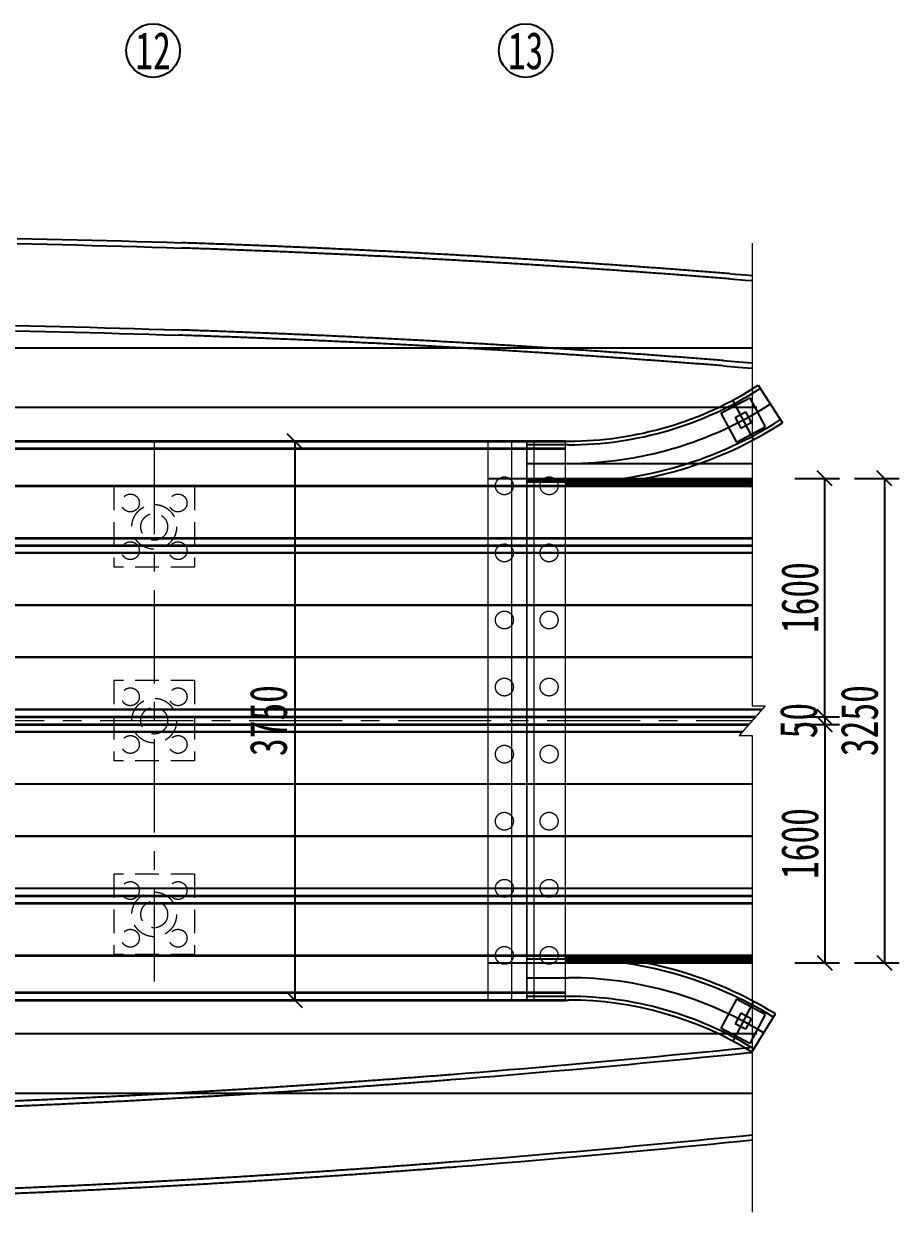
# Model space of a CAD drawing. Extents: x -2611510 to 954358, y -247163 to 181535.
# Drawn here: x 463527 to 522278, y -77037 to 2691 of the extents above; entities that cross this region are included whole.
import ezdxf
from ezdxf.enums import TextEntityAlignment as Align

# ---------------------------------------------------------------- set-up
doc = ezdxf.new("R2010")
doc.units = 0
for name, pattern in [('6--9', [15, 6, -9]), ('CENTER', [2, 1.25, -0.25, 0.25, -0.25]), ('DASH', [0.35, 0.25, -0.1]), ('DASH1T', [3, 2, -1]), ('DASHED2', [9.525, 6.35, -3.175]), ('HIDDEN', [9.525, 6.35, -3.175])]:
    doc.linetypes.add(name, pattern=pattern)
doc.layers.get('Defpoints').update_dxf_attribs({"color": 8})
for name, color, linetype in [('0-挡土墙标注', 150, 'Continuous'), ('_平面辅助线', 7, 'Continuous'), ('地铁', 4, 'Continuous'), ('坡道桥', 2, 'Continuous'), ('标志标线', 7, 'Continuous'), ('道路偏置线', 3, 'Continuous')]:
    doc.layers.add(name, color=color, linetype=linetype)
for name, color, linetype, lineweight in [('文字', 7, 'Continuous', 15), ('标注', 3, 'Continuous', 18), ('桥 中心线', 5, 'CENTER', 15), ('虚线', 6, 'HIDDEN', 15)]:
    doc.layers.add(name, color=color, linetype=linetype, lineweight=lineweight)
doc.styles.get("Standard").update_dxf_attribs({"font": '仿宋_GB2312.TTF', "width": 0.7})
doc.styles.add('仿宋字', font='仿宋_GB2312.TTF', dxfattribs={"width": 0.7})
doc.dimstyles.new('750', dxfattribs={"dimscale": 0, "dimtxt": 2.5, "dimasz": 1, "dimexe": 1, "dimexo": 1, "dimgap": 0, "dimtad": 0, "dimdec": 0, "dimlfac": 0.1, "dimrnd": 0.1, "dimzin": 12, "dimdsep": 46, "dimtxsty": '仿宋字', "dimblk": 'OBLIQUE', "dimcen": -1, "dimclrd": 256, "dimclre": 256, "dimclrt": 256, "dimadec": 4, "dimazin": 0, "dimtp": 2, "dimtm": 3, "dimtfac": 0.5, "dimtdec": 0, "dimtmove": 2, "dimatfit": 3, "dimldrblk": 'OBLIQUE', "dimfxl": 3, "dimfxlon": 1, "dimtvp": 0.7, "dimtolj": 1, "dimtzin": 12, "dimarcsym": 0})

# ---------------------------------------------------------------- blocks, each defined once
blk = doc.blocks.new('桥台')
at = {"layer": '虚线', "linetype": 'DASH1T', "ltscale": 1000}
for p, q in [((-18.902, -1.01, 0), (-18.464, 4.171, 0)), ((18.902, 1.01, 0), (-18.464, 4.171, 0)), ((-18.143, 2.037, 0), (-17.974, 4.03, 0)), ((18.725, -1.082, 0), (-18.641, 2.079, 0)), ((-18.683, 1.581), (18.683, -1.581)), ((18.683, -1.581, 0), (-18.683, 1.581, 0)), ((18.227, -1.04, 0), (18.404, 1.052, 0)), ((18.464, -4.171, 0), (18.902, 1.01, 0)), ((18.599, -2.577, 0), (-18.768, 0.584, 0)), ((18.464, -4.171, 0), (-18.902, -1.01, 0))]:
    blk.add_line(p, q, dxfattribs=at)
for centre in [(-15.568, 2.822, 0), (-11.084, 2.443, 0), (-6.6, 2.064, 0), (-2.116, 1.684, 0), (2.368, 1.305, 0), (6.852, 0.926, 0), (11.336, 0.546, 0), (-15.82, -0.167, 0), (-11.336, -0.546, 0), (15.82, 0.167, 0), (-6.852, -0.926, 0), (-2.368, -1.305, 0), (2.116, -1.684, 0), (6.6, -2.064, 0), (11.083, -2.443, 0), (15.567, -2.822, 0)]:
    blk.add_circle(centre, 0.6, dxfattribs=at)
blk = doc.blocks.new('天津2000地铁')
at = {"layer": '地铁', "color": 8, "linetype": 'DASH', "ltscale": 10000}
for p, q in [((-1.782, 39.809), (-1.711, 40.238)), ((-1.437, 39.752), (-1.361, 40.209)), ((-1.946, 38.819), (-1.782, 39.809)), ((-1.601, 38.762), (-1.437, 39.752)), ((3.989, 38.85), (4.139, 39.75)), ((4.334, 38.792), (4.489, 39.721)), ((3.826, 37.867), (3.989, 38.85)), ((4.171, 37.81), (4.334, 38.792)), ((49.887, 35.492), (49.88, 35.933)), ((50.237, 35.497), (50.23, 35.904)), ((49.901, 34.494), (49.887, 35.492)), ((50.251, 34.499), (50.237, 35.497)), ((55.75, 34.574), (55.738, 35.445)), ((56.1, 34.579), (56.088, 35.415)), ((49.915, 33.497), (49.901, 34.494)), ((50.265, 33.502), (50.251, 34.499)), ((55.764, 33.572), (55.75, 34.574)), ((56.114, 33.576), (56.1, 34.579)), ((49.927, 32.5), (49.915, 33.497)), ((50.277, 32.504), (50.265, 33.502)), ((55.777, 32.57), (55.764, 33.572)), ((56.127, 32.574), (56.114, 33.576)), ((49.939, 31.503), (49.927, 32.5)), ((50.289, 31.507), (50.277, 32.504)), ((55.789, 31.567), (55.777, 32.57)), ((56.139, 31.571), (56.127, 32.574)), ((49.95, 30.506), (49.939, 31.503)), ((50.3, 30.509), (50.289, 31.507)), ((55.8, 30.565), (55.789, 31.567)), ((56.15, 30.568), (56.139, 31.571)), ((49.96, 29.508), (49.95, 30.506)), ((50.31, 29.512), (50.3, 30.509)), ((55.81, 29.562), (55.8, 30.565)), ((56.16, 29.566), (56.15, 30.568)), ((49.97, 28.511), (49.96, 29.508)), ((50.32, 28.514), (50.31, 29.512)), ((55.819, 28.56), (55.81, 29.562)), ((56.169, 28.563), (56.16, 29.566)), ((49.978, 27.515), (49.97, 28.511)), ((50.328, 27.517), (50.32, 28.514)), ((55.828, 27.557), (55.819, 28.56)), ((56.178, 27.56), (56.169, 28.563)), ((49.985, 26.516), (49.978, 27.515)), ((50.335, 26.519), (50.328, 27.517)), ((55.835, 26.557), (55.828, 27.557)), ((56.185, 26.56), (56.178, 27.56)), ((49.991, 25.519), (49.985, 26.516)), ((50.341, 25.521), (50.335, 26.518)), ((55.841, 25.553), (55.835, 26.554)), ((56.191, 25.555), (56.185, 26.557)), ((49.997, 24.522), (49.991, 25.519)), ((50.347, 24.524), (50.341, 25.521)), ((55.847, 24.55), (55.841, 25.553)), ((56.197, 24.552), (56.191, 25.555)), ((50.001, 23.526), (49.997, 24.522)), ((50.351, 23.527), (50.347, 24.524)), ((55.851, 23.547), (55.847, 24.55)), ((56.201, 23.549), (56.197, 24.552)), ((50.004, 22.529), (50.001, 23.526)), ((50.354, 22.53), (50.351, 23.527)), ((55.854, 22.544), (55.851, 23.547)), ((56.204, 22.545), (56.201, 23.549)), ((50.006, 21.533), (50.004, 22.529)), ((50.356, 21.533), (50.354, 22.53)), ((55.856, 21.541), (55.854, 22.544)), ((56.206, 21.542), (56.204, 22.545)), ((50.007, 20.536), (50.006, 21.533)), ((50.357, 20.536), (50.356, 21.533)), ((55.857, 20.538), (55.856, 21.541)), ((56.207, 20.538), (56.206, 21.542)), ((50.007, 19.54), (50.007, 20.536)), ((50.357, 19.539), (50.357, 20.536)), ((55.857, 19.535), (55.857, 20.538)), ((56.207, 19.535), (56.207, 20.538)), ((50.005, 18.543), (50.007, 19.54)), ((50.355, 18.543), (50.357, 19.539)), ((55.855, 18.532), (55.857, 19.535)), ((56.205, 18.531), (56.207, 19.535)), ((50.003, 17.547), (50.005, 18.543)), ((50.353, 17.546), (50.355, 18.543)), ((55.853, 17.529), (55.855, 18.532)), ((56.203, 17.527), (56.205, 18.531)), ((49.999, 16.551), (50.003, 17.547)), ((50.349, 16.549), (50.353, 17.546)), ((55.849, 16.525), (55.853, 17.529)), ((56.199, 16.524), (56.203, 17.527)), ((49.994, 15.555), (49.999, 16.551)), ((50.344, 15.553), (50.349, 16.549)), ((55.844, 15.522), (55.849, 16.525)), ((56.194, 15.52), (56.199, 16.524)), ((-7.232, 1.299), (-7.115, 2.294)), ((-6.885, 1.258), (-6.768, 2.253)), ((-1.422, 0.62), (-1.305, 1.611)), ((-7.348, 0.302), (-7.232, 1.299)), ((-7.001, 0.262), (-6.885, 1.258)), ((-1.074, 0.579), (-0.958, 1.57)), ((-7.463, -0.695), (-7.348, 0.302)), ((-7.115, -0.735), (-7.001, 0.262)), ((-1.537, -0.37), (-1.422, 0.62)), ((-1.189, -0.411), (-1.074, 0.579)), ((-7.576, -1.692), (-7.463, -0.695)), ((-7.229, -1.732), (-7.115, -0.735)), ((-1.651, -1.361), (-1.537, -0.37)), ((-1.303, -1.4), (-1.189, -0.411)), ((-1.764, -2.351), (-1.651, -1.361)), ((-1.416, -2.39), (-1.303, -1.4)), ((-7.689, -2.69), (-7.576, -1.692)), ((-7.341, -2.729), (-7.229, -1.732)), ((-1.875, -3.342), (-1.764, -2.351)), ((-1.527, -3.381), (-1.416, -2.39)), ((-7.8, -3.687), (-7.689, -2.69)), ((-7.452, -3.726), (-7.341, -2.729)), ((-7.91, -4.684), (-7.8, -3.687)), ((-7.562, -4.723), (-7.452, -3.726)), ((-1.986, -4.332), (-1.875, -3.342)), ((-1.638, -4.371), (-1.527, -3.381)), ((-8.019, -5.682), (-7.91, -4.684)), ((-7.671, -5.72), (-7.562, -4.723)), ((-2.095, -5.323), (-1.986, -4.332)), ((-1.747, -5.361), (-1.638, -4.371)), ((-2.204, -6.314), (-2.095, -5.323)), ((-1.856, -6.352), (-1.747, -5.361)), ((-8.127, -6.679), (-8.019, -5.682)), ((-7.779, -6.717), (-7.671, -5.72)), ((-2.311, -7.306), (-2.204, -6.314)), ((-1.963, -7.343), (-1.856, -6.352)), ((-8.234, -7.677), (-8.127, -6.679)), ((-7.886, -7.714), (-7.779, -6.717)), ((-8.34, -8.676), (-8.234, -7.677)), ((-7.992, -8.712), (-7.886, -7.714)), ((-2.417, -8.297), (-2.311, -7.306)), ((-2.069, -8.334), (-1.963, -7.343)), ((-2.522, -9.287), (-2.417, -8.297)), ((-2.174, -9.324), (-2.069, -8.334))]:
    blk.add_line(p, q, dxfattribs=at)
for centre, radius, start, end in [((790.478, -91.952), 803.142, 170.629104, 173.260987), ((790.473, -91.952), 802.787, 170.629096, 173.26098), ((790.399, -91.941), 797.213, 170.628972, 173.260856), ((790.395, -91.941), 796.858, 170.628964, 173.260848), ((49.985, 26.516), 0.35, 0.3598, 0.4171), ((53.085, 26.537), 2.75, 0.3598, 0.41709), ((53.085, 26.537), 3.1, 0.3598, 0.41709), ((-746.849, 20.009), 796.856, 357.200074, 359.679697), ((-746.854, 20.009), 797.211, 357.200066, 359.679689), ((-746.933, 20.012), 802.789, 357.199942, 359.679565), ((-746.938, 20.012), 803.144, 357.199934, 359.679557)]:
    blk.add_arc(centre, radius, start, end, dxfattribs=at)
blk = doc.blocks.new('左坡道')
at = {"layer": '坡道桥'}
for p, q in [((16.416, -13.595), (19.065, -12.187)), ((17.211, -14.223), (19.234, -13.359)), ((20.098, -15.382, 0), (19.234, -13.359, 0)), ((18.075, -16.246), (17.211, -14.223, 0)), ((18.13, -14.592), (18.865, -14.278, 0)), ((19.18, -15.013, 0), (18.865, -14.278, 0)), ((18.444, -15.328, 0), (18.13, -14.592, 0)), ((18.444, -15.328), (19.18, -15.013)), ((18.075, -16.246), (20.098, -15.382)), ((18.658, -31.584), (19.08, -26.602)), ((19.329, -26.623), (19.093, -29.413)), ((21.434, -29.611, 0), (21.67, -26.821, 0)), ((21.82, -26.834), (21.584, -29.624)), ((21.833, -29.645), (22.069, -26.855))]:
    blk.add_line(p, q, dxfattribs=at)
at = {"layer": '坡道桥', "color": 2}
blk.add_line((17.275, -15.392), (20.034, -14.214), dxfattribs=at)
at = {"layer": '坡道桥', "color": 4}
blk.add_line((20.338, -29.519), (20.574, -26.729), dxfattribs=at)
at = {"layer": '坡道桥'}
for radius in [26.25, 26.5, 23.75, 23.5]:
    blk.add_arc((-4.337, -24.621), radius, 355.1642, 27.98174, dxfattribs=at)
at = {"layer": '坡道桥', "color": 2}
blk.add_arc((-4.337, -24.621), 25, 355.16395, 27.98174, dxfattribs=at)
blk = doc.blocks.new('右坡道')
blk.add_line((-18.908, -9.546), (-21.322, -7.764))
at = {"layer": '坡道桥'}
for p, q in [((-21.344, -8.438, 0), (-22.536, -10.288, 0)), ((-21.344, -8.438, 0), (-19.495, -9.63, 0)), ((-21.135, -9.406, 0), (-21.568, -10.078, 0)), ((-21.135, -9.406, 0), (-20.462, -9.839, 0)), ((-22.536, -10.288, 0), (-20.686, -11.479, 0)), ((-21.568, -10.078, 0), (-20.895, -10.512, 0)), ((-20.462, -9.839, 0), (-20.895, -10.512, 0)), ((-19.495, -9.63, 0), (-20.686, -11.479, 0)), ((-26.642, -24.056), (-26.406, -21.266)), ((-26.157, -21.287), (-26.393, -24.077)), ((-25.147, -24.183, 0), (-24.911, -21.393, 0)), ((-23.665, -21.498), (-23.902, -24.288)), ((-23.838, -26.501), (-23.416, -21.519))]:
    blk.add_line(p, q, dxfattribs=at)
at = {"layer": '坡道桥', "color": 2}
blk.add_line((-22.276, -9.146, 0), (-19.754, -10.771, 0), dxfattribs=at)
at = {"layer": '坡道桥'}
for radius in [26.5, 26.25, 23.75, 23.5]:
    blk.add_arc((0, -23.5), radius, 143.57314, 175.1642, dxfattribs=at)
at = {"layer": '坡道桥', "color": 2}
blk.add_arc((0, -23.5, 0), 25, 143.57314, 175.16446, dxfattribs=at)
blk = doc.blocks.new('_Oblique')
at = {"color": 0, "linetype": 'ByBlock', "lineweight": -2}
blk.add_line((-0.5, -0.5), (0.5, 0.5), dxfattribs=at)
blk = doc.blocks.new('*D195')
at = {"layer": 'Defpoints', "color": 0, "transparency": 16777216}
for p in [(514278, -27807), (517278, -27807), (513881, -43807)]:
    blk.add_point(p, dxfattribs=at)
at = {"layer": '标注', "lineweight": -2, "transparency": 16777216}
for p, q in [((515278, -27807), (518278, -27807)), ((517278, -43807), (517278, -27807)), ((515278, -43807), (518278, -43807))]:
    blk.add_line(p, q, dxfattribs=at)
at = {"layer": '标注', "lineweight": -2, "transparency": 16777216, "xscale": 1000.0000020837, "yscale": 1000.0000020837, "zscale": 1000.0000020837}
for p, rotation in [((517278, -27807), 90), ((517278, -43807), 270)]:
    blk.add_blockref('_Oblique', p, dxfattribs=dict(at, rotation=rotation))
at = {"layer": '标注', "transparency": 16777216, "insert": (515613, -35807), "char_height": 2500, "attachment_point": 5, "rotation": 90, "style": '仿宋字'}
blk.add_mtext('\\A1;1600', dxfattribs=at)
blk = doc.blocks.new('*D196')
at = {"layer": 'Defpoints', "color": 0, "transparency": 16777216}
for p in [(513881, -43807), (513893, -44307), (517278, -44307)]:
    blk.add_point(p, dxfattribs=at)
at = {"layer": '标注', "lineweight": -2, "transparency": 16777216}
for p, q in [((515278, -43807), (518278, -43807)), ((517278, -43807), (517278, -44307)), ((515278, -44307), (518278, -44307))]:
    blk.add_line(p, q, dxfattribs=at)
at = {"layer": '标注', "lineweight": -2, "transparency": 16777216, "xscale": 1000.0000020837, "yscale": 1000.0000020837, "zscale": 1000.0000020837}
for p, rotation in [((517278, -43807), 90), ((517278, -44307), 270)]:
    blk.add_blockref('_Oblique', p, dxfattribs=dict(at, rotation=rotation))
at = {"layer": '标注', "transparency": 16777216, "insert": (515528, -44057), "char_height": 2500, "attachment_point": 5, "rotation": 90, "style": '仿宋字'}
blk.add_mtext('\\A1;50', dxfattribs=at)
blk = doc.blocks.new('*D197')
at = {"layer": 'Defpoints', "color": 0, "transparency": 16777216}
for p in [(513881, -44307), (514278, -60307), (517278, -60307)]:
    blk.add_point(p, dxfattribs=at)
at = {"layer": '标注', "lineweight": -2, "transparency": 16777216}
for p, q in [((515278, -44307), (518278, -44307)), ((517278, -44307), (517278, -60307)), ((515278, -60307), (518278, -60307))]:
    blk.add_line(p, q, dxfattribs=at)
at = {"layer": '标注', "lineweight": -2, "transparency": 16777216, "xscale": 1000.0000020837, "yscale": 1000.0000020837, "zscale": 1000.0000020837}
for p, rotation in [((517278, -44307), 90), ((517278, -60307), 270)]:
    blk.add_blockref('_Oblique', p, dxfattribs=dict(at, rotation=rotation))
at = {"layer": '标注', "transparency": 16777216, "insert": (515613, -52307), "char_height": 2500, "attachment_point": 5, "rotation": 90, "style": '仿宋字'}
blk.add_mtext('\\A1;1600', dxfattribs=at)
blk = doc.blocks.new('*D198')
at = {"layer": 'Defpoints', "color": 0, "transparency": 16777216}
for p in [(516472, -27807), (517278, -60307), (521278, -60307)]:
    blk.add_point(p, dxfattribs=at)
at = {"layer": '标注', "lineweight": -2, "transparency": 16777216}
for p, q in [((519278, -27807), (522278, -27807)), ((521278, -27807), (521278, -60307)), ((519278, -60307), (522278, -60307))]:
    blk.add_line(p, q, dxfattribs=at)
at = {"layer": '标注', "lineweight": -2, "transparency": 16777216, "xscale": 1000.0000020837, "yscale": 1000.0000020837, "zscale": 1000.0000020837}
for p, rotation in [((521278, -27807), 90), ((521278, -60307), 270)]:
    blk.add_blockref('_Oblique', p, dxfattribs=dict(at, rotation=rotation))
at = {"layer": '标注', "transparency": 16777216, "insert": (519613, -44057), "char_height": 2500, "attachment_point": 5, "rotation": 90, "style": '仿宋字'}
blk.add_mtext('\\A1;3250', dxfattribs=at)
blk = doc.blocks.new('*D304')
at = {"layer": 'Defpoints', "color": 0, "transparency": 16777216}
for p in [(486446, -25307), (481708, -62807), (485454, -62807)]:
    blk.add_point(p, dxfattribs=at)
at = {"layer": '标注', "lineweight": -2, "transparency": 16777216}
for p, q in [((483708, -25307), (480708, -25307)), ((481708, -25307), (481708, -62807)), ((483708, -62807), (480708, -62807))]:
    blk.add_line(p, q, dxfattribs=at)
at = {"layer": '标注', "lineweight": -2, "transparency": 16777216, "xscale": 1000.0000020837, "yscale": 1000.0000020837, "zscale": 1000.0000020837}
for p, rotation in [((481708, -25307), 90), ((481708, -62807), 270)]:
    blk.add_blockref('_Oblique', p, dxfattribs=dict(at, rotation=rotation))
at = {"layer": '标注', "transparency": 16777216, "insert": (479958, -44057), "char_height": 2500, "attachment_point": 5, "rotation": 90, "style": '仿宋字'}
blk.add_mtext('\\A1;3750', dxfattribs=at)
blk = doc.blocks.new('引桥桥墩')
at = {"layer": '虚线', "ltscale": 250}
for p, q in [((134926, -321228), (134926, -326628)), ((140326, -321228), (134926, -321228)), ((140326, -321228), (140326, -326628)), ((140326, -326628), (134926, -326628))]:
    blk.add_line(p, q, dxfattribs=at)
for centre, radius in [((136026, -322328), 600), ((139226, -322328), 600), ((137626, -323928), 1500), ((137626, -323928), 900), ((136026, -325528), 600), ((139226, -325528), 600)]:
    blk.add_circle(centre, radius, dxfattribs=at)

msp = doc.modelspace()

# ---------------------------------------------------------------- linework, layer by layer
for centre in [(472206.5, 891.5), (497206.5, 891.5)]:
    msp.add_circle(centre, 1800)
at = {"layer": '0-挡土墙标注', "linetype": 'DASHED2', "ltscale": 0.2, "const_width": 500, "elevation": 0, "flags": 128}
for points in [[(499881.5, -28051.6), (512409.1, -28050.9)], [(499881.5, -60056.7), (512409.1, -60056.7)]]:
    msp.add_lwpolyline(points, dxfattribs=at)
at = {"layer": '_平面辅助线', "color": 8, "ltscale": 5}
for points in [[(512715.8, -23056.7), (410550.7, -23056.7)], [(409998.1, -65056.7), (512715.8, -65056.7)]]:
    msp.add_lwpolyline(points, dxfattribs=at)
at = {"layer": '坡道桥', "color": 1}
msp.add_line((497281.5, -26806.7), (512409.1, -26806.7), dxfattribs=at)
at = {"layer": '标志标线', "linetype": '6--9', "ltscale": 600, "const_width": 150, "flags": 128}
for points in [[(-31347, -32806.7), (512409.1, -32806.7)], [(-31347, -36306.7), (512409.1, -36306.7)], [(-31347, -39806.7), (512409.1, -39806.7)], [(-30690.8, -43306.7), (513065.4, -43306.7)], [(-32003.3, -44806.7), (511752.9, -44806.7)], [(512409.1, -48306.7), (-31347, -48306.7)], [(512409.1, -51806.7), (-31347, -51806.7)], [(-31347, -55306.7), (512409.1, -55306.7)]]:
    msp.add_lwpolyline(points, dxfattribs=at)
at = {"layer": '标注'}
msp.add_lwpolyline([(512409.1, -12019.1), (512409.1, -43056.7), (513284.1, -43056.7), (511534.1, -45056.7), (512409.1, -45056.7), (512409.1, -77037)], dxfattribs=at)
at = {"layer": '桥 中心线', "ltscale": 5000}
for p, q in [((472281.5, -25306.7), (472281.5, -62806.7)), ((497281.5, -25306.7), (497281.5, -62806.7))]:
    msp.add_line(p, q, dxfattribs=at)
at = {"layer": '桥 中心线', "ltscale": 5000, "extrusion": (4.6944e-12, -1, 0)}
msp.add_line((-31347, -44056.7), (512409.1, -44056.7), dxfattribs=at)
at = {"layer": '道路偏置线', "color": 8}
for points in [[(410792.5, -19056.7), (512409.1, -19056.7)], [(452781.5, -69056.7), (512409.1, -69056.7)]]:
    msp.add_lwpolyline(points, dxfattribs=at)
at = {"layer": '道路偏置线', "color": 1, "lineweight": 35}
for points in [[(447281.5, -25306.7), (499881.5, -25306.7)], [(447281.5, -25806.7), (499881.5, -25806.7)], [(447281.5, -28306.7), (512409.1, -28306.7)], [(-31347, -31806.7), (512409.1, -31806.7)], [(-31347, -32306.7), (512409.1, -32306.7)], [(-31128.3, -43806.7), (512627.9, -43806.7)], [(-31565.8, -44306.7), (512190.4, -44306.7)], [(-31347, -55806.7), (512409.1, -55806.7)], [(-31347, -56306.7), (512409.1, -56306.7)], [(447281.5, -59806.7), (512409.1, -59806.7)], [(447281.5, -62306.7), (499881.5, -62306.7)], [(447281.5, -62806.7), (499881.5, -62806.7)]]:
    msp.add_lwpolyline(points, dxfattribs=at)
at = {"layer": '道路偏置线', "color": 1}
for points in [[(494681.5, -27806.7), (512409.1, -27806.7)], [(494681.5, -60306.7), (512409.1, -60306.7)], [(496546.8, -69056.7), (499724, -69056.7)]]:
    msp.add_lwpolyline(points, dxfattribs=at)

# ---------------------------------------------------------------- block references
at = {"layer": '地铁', "color": 1, "xscale": 1000.000000008518, "yscale": 1000.000000008518, "zscale": 1000.000000008518, "rotation": 274.8357953266956}
msp.add_blockref('天津2000地铁', (472440.8, -19286.4), dxfattribs=at)
at = {"layer": '坡道桥', "xscale": 1000.000000008518, "yscale": 1000.000000008518, "zscale": 1000.000000008518, "rotation": 274.8357953266956}
for name, p in [('左坡道', (524980.4, -4052.3)), ('右坡道', (523497.8, -84325.6, 0))]:
    msp.add_blockref(name, p, dxfattribs=at)
at = {"layer": '标注', "color": 7, "linetype": 'Continuous', "xscale": 1000.000000008518, "yscale": 1000.000000008518, "zscale": 1000.000000008518, "rotation": 274.8357953266956}
msp.add_blockref('桥台', (497281.5, -44056.7, 0), dxfattribs=at)
at = {"layer": '虚线', "linetype": 'DASH1T', "rotation": 3.415094585e-06}
for p in [(334655.8, 292871.4), (334655.8, 279871.4), (334655.8, 266871.4)]:
    msp.add_blockref('引桥桥墩', p, dxfattribs=at)

# ---------------------------------------------------------------- texts
at = {"layer": '文字', "width": 0.7}
for s, p in [('12', (472206.5, 891.5)), ('13', (497206.5, 891.5))]:
    msp.add_text(s, height=2500, rotation=0.000002, dxfattribs=at).set_placement(p, align=Align.MIDDLE_CENTER)

# ---------------------------------------------------------------- dimensions: what is measured, and where the dimension line sits
at = {"layer": '标注'}
for base, p1, p2, angle, picture, middle in [((481708.2, -62806.7), (486445.8, -25306.7), (485454, -62806.7), 270, '*D304', (479958.2, -44056.7)), ((517277.7, -27806.7), (513881, -43806.7), (514277.7, -27806.7), 90, '*D195', (515612.9, -35806.7)), ((521277.7, -60306.7), (516471.9, -27806.7), (517277.7, -60306.7), 270, '*D198', (519612.9, -44056.7)), ((517277.7, -60306.7), (513881, -44306.7), (514277.7, -60306.7), 270, '*D197', (515612.9, -52306.7))]:
    dim = msp.add_linear_dim(base=base, p1=p1, p2=p2, angle=angle, dimstyle='750', override={"dimscale": 1000.000002, "dimfxl": 2}, dxfattribs=at)
    dim.commit()
    dim.dimension.update_dxf_attribs({"geometry": picture, "text_midpoint": middle})
dim = msp.add_linear_dim(base=(517277.7, -44306.7), p1=(513881, -43806.7), p2=(513893.4, -44306.7), angle=270, dimstyle='750', override={"dimscale": 1000.000002, "dimfxl": 2}, dxfattribs=at)
dim.commit()
dim.dimension.update_dxf_attribs({"geometry": '*D196', "text_midpoint": (515527.7, -44056.7), "dimtype": 160})

doc.saveas('drawing.dxf')
